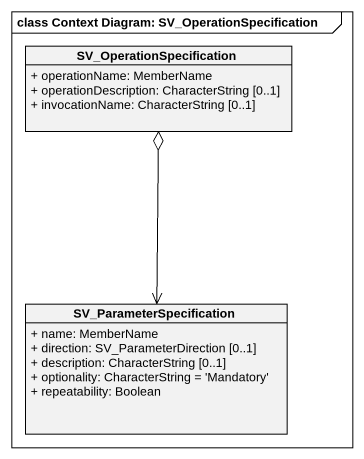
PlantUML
@startuml
mainframe class Context Diagram: SV_OperationSpecification
hide circle
hide empty members
skinparam classAttributeIconSize 0
class SV_OperationSpecification {
  + operationName: MemberName
  + operationDescription: CharacterString [0..1]
  + invocationName: CharacterString [0..1]
}
class SV_ParameterSpecification {
  + name: MemberName
  + direction: SV_ParameterDirection [0..1]
  + description: CharacterString [0..1]
  + optionality: CharacterString = 'Mandatory'
  + repeatability: Boolean
}
SV_OperationSpecification o--> SV_ParameterSpecification
@enduml
